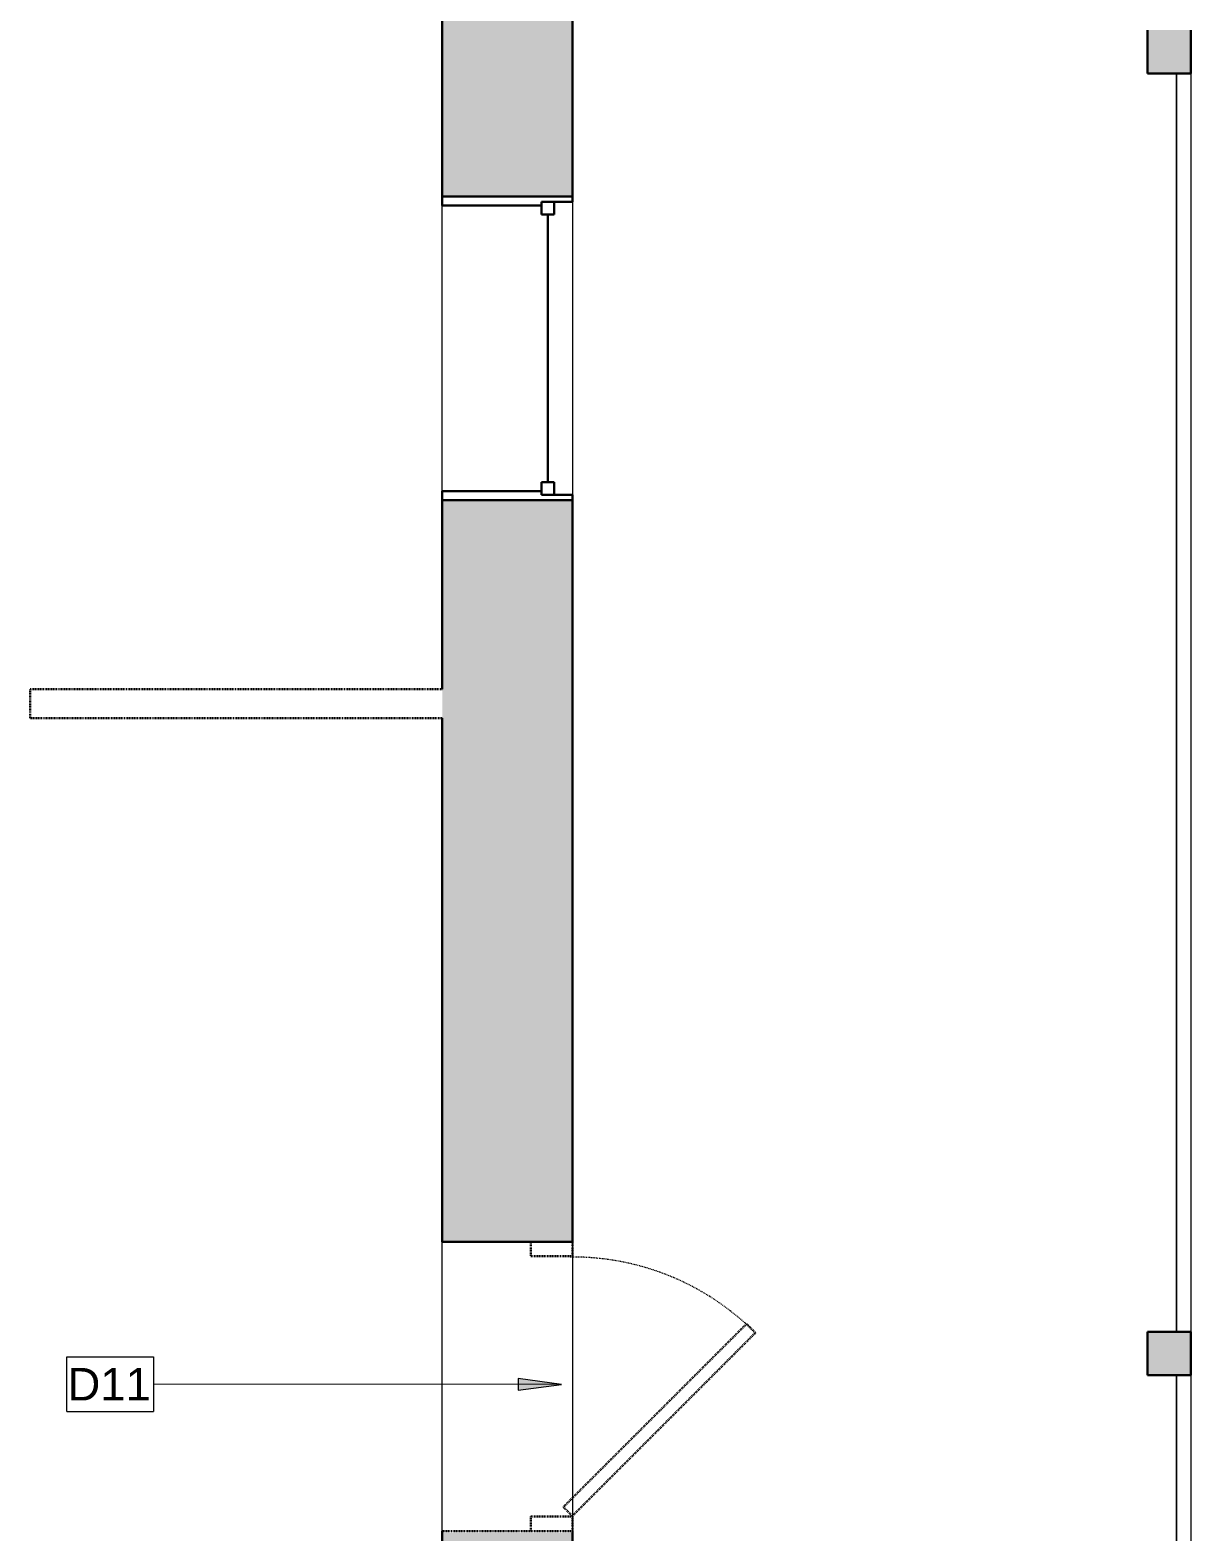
# Model space of a CAD drawing. Header units: inches. Extents: x -1176 to 1551, y -3558 to 978.
# Drawn here: x -829 to -668.5, y -570.9 to -363.2 of the extents above; entities that cross this region are included whole.
import ezdxf

# ---------------------------------------------------------------- set-up
doc = ezdxf.new("R2010")
doc.units = ezdxf.units.IN
doc.header["$MEASUREMENT"] = 0
doc.linetypes.add('Demolished', pattern=[0.1875, 0.125, -0.0625])
for name, color, linetype, lineweight in [('A-ANNO-KEYN', 231, 'Continuous', 9), ('A-COLS', 52, 'Continuous', 18), ('A-DOOR', 31, 'Continuous', 18), ('A-DOOR-FRAM', 31, 'Continuous', 30), ('A-FLOR-HRAL', 11, 'Continuous', 18), ('A-GLAZ', 151, 'Continuous', 18), ('A-WALL', 113, 'Continuous', 18), ('A-WALL-PATT', 111, 'Continuous', 18)]:
    doc.layers.add(name, color=color, linetype=linetype, lineweight=lineweight)
doc.styles.add('Arial', font='arial.ttf', dxfattribs={"height": 4.5})

# ---------------------------------------------------------------- blocks, each defined once
blk = doc.blocks.new('Double Hung - balcony windows 3_ 6_-6827319-1st Floor Demo')
at = {"layer": 'A-GLAZ', "color": 8, "lineweight": 30}
for p, q in [((-21, 9), (-20.25, 9)), ((-20.25, 4.75), (-20.25, 9)), ((20.25, 4.75), (20.25, 9)), ((21, 9), (20.25, 9)), ((-20.25, 6.5), (-20.25, 4.75)), ((-20.25, 6.5), (-18.5, 6.5)), ((-18.5, 6.5), (-18.5, 4.75)), ((18.5, 6.5), (18.5, 4.75)), ((20.25, 6.5), (18.5, 6.5)), ((20.25, 6.5), (20.25, 4.75)), ((-20.25, 4.75), (-18.5, 4.75)), ((-20.25, 4.75), (-19.75, 4.75)), ((-19.75, -9), (-19.75, 4.75)), ((-18.5, 5.625), (18.5, 5.625)), ((20.25, 4.75), (18.5, 4.75)), ((19.75, 4.75), (20.25, 4.75)), ((19.75, 4.75), (19.75, -9)), ((-19.75, -9), (-21, -9)), ((19.75, -9), (21, -9))]:
    blk.add_line(p, q, dxfattribs=at)
blk = doc.blocks.new('Single Flush - D2 3_ X 8_-8252879-1st Floor Demo')
at = {"layer": 'A-DOOR', "color": 10, "linetype": 'Demolished', "lineweight": 30}
for p, q in [((-7.42, 34.32), (-8.65, 33.09)), ((17.91, 9), (-7.42, 34.32)), ((-8.65, 33.09), (16.67, 7.76)), ((16.67, 7.76), (17.91, 9))]:
    blk.add_line(p, q, dxfattribs=at)
at = {"layer": 'A-DOOR', "color": 7, "linetype": 'Demolished', "lineweight": 9}
blk.add_arc((17.91, 9), 35.81, 135, 180.5, dxfattribs=at)
at = {"layer": 'A-DOOR-FRAM', "color": 10, "linetype": 'Demolished'}
for p, q in [((-20, 3.25), (-20, 9)), ((-20, 9), (-18, 9)), ((-18, 3.25), (-18, 9)), ((18, 3.25), (18, 9)), ((18, 9), (20, 9)), ((20, 3.25), (20, 9)), ((-20, 3.25), (-18, 3.25)), ((18, 3.25), (20, 3.25))]:
    blk.add_line(p, q, dxfattribs=at)
blk = doc.blocks.new('Top Rail Type - Top Rail_Internal_-8311756-1st Floor Demo')
at = {"layer": 'A-FLOR-HRAL', "lineweight": 9}
for p, q in [((-670.48, -543.19), (-670.48, -369.19)), ((-668.48, -369.19), (-668.48, -543.19)), ((-670.48, -723.19), (-670.48, -549.19)), ((-668.48, -549.19), (-668.48, -723.19))]:
    blk.add_line(p, q, dxfattribs=at)
blk = doc.blocks.new('Top Rail Type - Top Rail_Internal_-V74-1st Floor Demo')
at = {"layer": 'A-FLOR-HRAL', "lineweight": 9}
for p, q in [((-670.48, -369.19), (-670.48, -543.19)), ((-668.48, -369.19), (-668.48, -543.19)), ((-670.48, -549.19), (-670.48, -723.19)), ((-668.48, -549.19), (-668.48, -723.19))]:
    blk.add_line(p, q, dxfattribs=at)
blk = doc.blocks.new('Keynote Tag - Keynote Number - Boxed-135510-1st Floor Demo')
at = {"layer": 'A-ANNO-KEYN'}
for p, q in [((-0.125, -0.0792), (-0.125, 0.0781)), ((-0.125, 0.0781), (0.125, 0.0781)), ((0.125, 0.0781), (0.125, -0.0792)), ((-0.125, -0.0792), (0.125, -0.0792))]:
    blk.add_line(p, q, dxfattribs=at)

msp = doc.modelspace()

# ---------------------------------------------------------------- hatches: boundary and pattern name
at = {"layer": 'A-ANNO-KEYN'}
msp.add_hatch(color=256, dxfattribs=at).paths.add_polyline_path([(-755.53, -550.47), (-761.53, -549.67), (-761.53, -551.25)], flags=0)
at = {"layer": 'A-COLS'}
for points in [[(-674.48, -369.19), (-668.48, -369.19), (-668.48, -363.19), (-674.48, -363.19)], [(-674.48, -549.19), (-668.48, -549.19), (-668.48, -543.19), (-674.48, -543.19)]]:
    msp.add_hatch(color=250, dxfattribs=at).paths.add_polyline_path(points, flags=0)
at = {"layer": 'A-WALL-PATT'}
h = msp.add_hatch(color=250, dxfattribs=at)
h.paths.add_polyline_path([(-754.04, -1262.19), (-754.04, -1160.48), (-772.04, -1160.48), (-772.04, -1262.19), (-756.67, -1262.19)], flags=0)
h.paths.add_polyline_path([(-754.04, -1120.48), (-754.04, -1093.3), (-772.04, -1093.3), (-772.04, -1120.48), (-756.67, -1120.48)], flags=0)
h.paths.add_polyline_path([(-756.67, -1053.3), (-754.04, -1053.3), (-754.04, -1004.19), (-772.04, -1004.19), (-772.04, -1053.3)], flags=0)
h.paths.add_polyline_path([(-772.04, -962.19), (-754.04, -962.19), (-754.04, -860.19), (-772.04, -860.19), (-772.04, -900.73)], flags=0)
h.paths.add_polyline_path([(-756.67, -818.19), (-754.04, -818.19), (-754.04, -716.19), (-772.04, -716.19), (-772.04, -818.19), (-768.43, -818.19)], flags=0)
h.paths.add_polyline_path([(-756.67, -674.19), (-754.04, -674.19), (-754.04, -571), (-772.04, -571), (-772.04, -674.19)], flags=0)
h.paths.add_polyline_path([(-772.04, -530.75), (-754.04, -530.75), (-754.04, -428.19), (-772.04, -428.19), (-772.04, -458.34)], flags=0)
h.paths.add_polyline_path([(-754.04, -386.19), (-754.04, -278.19), (-772.04, -278.19), (-772.04, -386.19)], flags=0)
h.paths.add_polyline_path([(-756.67, -236.19), (-754.04, -236.19), (-754.04, -129.09), (-772.04, -129.09), (-772.04, -236.19)], flags=0)
h.paths.add_polyline_path([(-756.67, -88.75), (-754.04, -88.75), (-754.04, 16.25), (-772.04, 16.25), (-772.04, -88.75)], flags=0)

# ---------------------------------------------------------------- linework, layer by layer
at = {"layer": 'A-ANNO-KEYN'}
for p, q in [((-755.53, -550.47), (-761.53, -549.67)), ((-761.53, -549.67), (-761.53, -551.25)), ((-755.53, -550.47), (-811.97, -550.44)), ((-761.53, -551.25), (-755.53, -550.47))]:
    msp.add_line(p, q, dxfattribs=at)
at = {"layer": 'A-COLS', "color": 8, "lineweight": 30}
for p, q in [((-674.48, -363.19), (-674.48, -369.19)), ((-668.48, -369.19), (-668.48, -363.19)), ((-674.48, -369.19), (-668.48, -369.19)), ((-668.48, -543.19), (-674.48, -543.19)), ((-674.48, -543.19), (-674.48, -549.19)), ((-668.48, -549.19), (-668.48, -543.19)), ((-674.48, -549.19), (-668.48, -549.19))]:
    msp.add_line(p, q, dxfattribs=at)
at = {"layer": 'A-WALL', "color": 8, "lineweight": 30}
for p, q in [((-772.04, -386.19), (-772.04, -278.19)), ((-754.04, -386.19), (-754.04, -278.19)), ((-754.04, -386.19), (-772.04, -386.19)), ((-754.04, -428.19), (-772.04, -428.19)), ((-772.04, -428.19), (-772.04, -454.34)), ((-754.04, -428.19), (-754.04, -530.75)), ((-772.04, -458.34), (-772.04, -530.75)), ((-754.04, -530.75), (-772.04, -530.75)), ((-772.04, -674.19), (-772.04, -570.75)), ((-754.04, -674.19), (-754.04, -570.75))]:
    msp.add_line(p, q, dxfattribs=at)
at = {"layer": 'A-WALL', "lineweight": 9}
for p, q in [((-772.04, -428.19), (-772.04, -386.19)), ((-754.04, -386.19), (-754.04, -428.19)), ((-772.04, -570.75), (-772.04, -530.75)), ((-754.04, -530.75), (-754.04, -570.75))]:
    msp.add_line(p, q, dxfattribs=at)
at = {"layer": 'A-WALL', "color": 10, "linetype": 'Demolished', "lineweight": 30}
for p, q in [((-829.04, -454.34), (-772.04, -454.34)), ((-829.04, -458.34), (-829.04, -454.34)), ((-772.04, -458.34), (-829.04, -458.34)), ((-754.04, -570.75), (-772.04, -570.75))]:
    msp.add_line(p, q, dxfattribs=at)

# ---------------------------------------------------------------- block references
at = {"layer": 'A-ANNO-KEYN', "xscale": 47.99999999999997, "yscale": 47.99999999999997, "zscale": 47.99999999999997}
msp.add_blockref('Keynote Tag - Keynote Number - Boxed-135510-1st Floor Demo', (-817.97, -550.41), dxfattribs=at)
at = {"layer": 'A-DOOR', "color": 7, "linetype": 'Demolished', "lineweight": 9, "rotation": 269.9999999999999}
msp.add_blockref('Single Flush - D2 3_ X 8_-8252879-1st Floor Demo', (-763.04, -550.75), dxfattribs=at)
at = {"layer": 'A-FLOR-HRAL', "lineweight": 9}
for name in ['Top Rail Type - Top Rail_Internal_-8311756-1st Floor Demo', 'Top Rail Type - Top Rail_Internal_-V74-1st Floor Demo']:
    msp.add_blockref(name, (0, 0), dxfattribs=at)
at = {"layer": 'A-GLAZ', "rotation": 269.9999999999999}
msp.add_blockref('Double Hung - balcony windows 3_ 6_-6827319-1st Floor Demo', (-763.04, -407.19), dxfattribs=at)

# ---------------------------------------------------------------- texts
at = {"layer": 'A-ANNO-KEYN', "insert": (-823.86, -548.19), "char_height": 4.5, "width": 14.0895, "attachment_point": 1, "style": 'Arial'}
msp.add_mtext('D11', dxfattribs=at)

doc.saveas('drawing.dxf')
